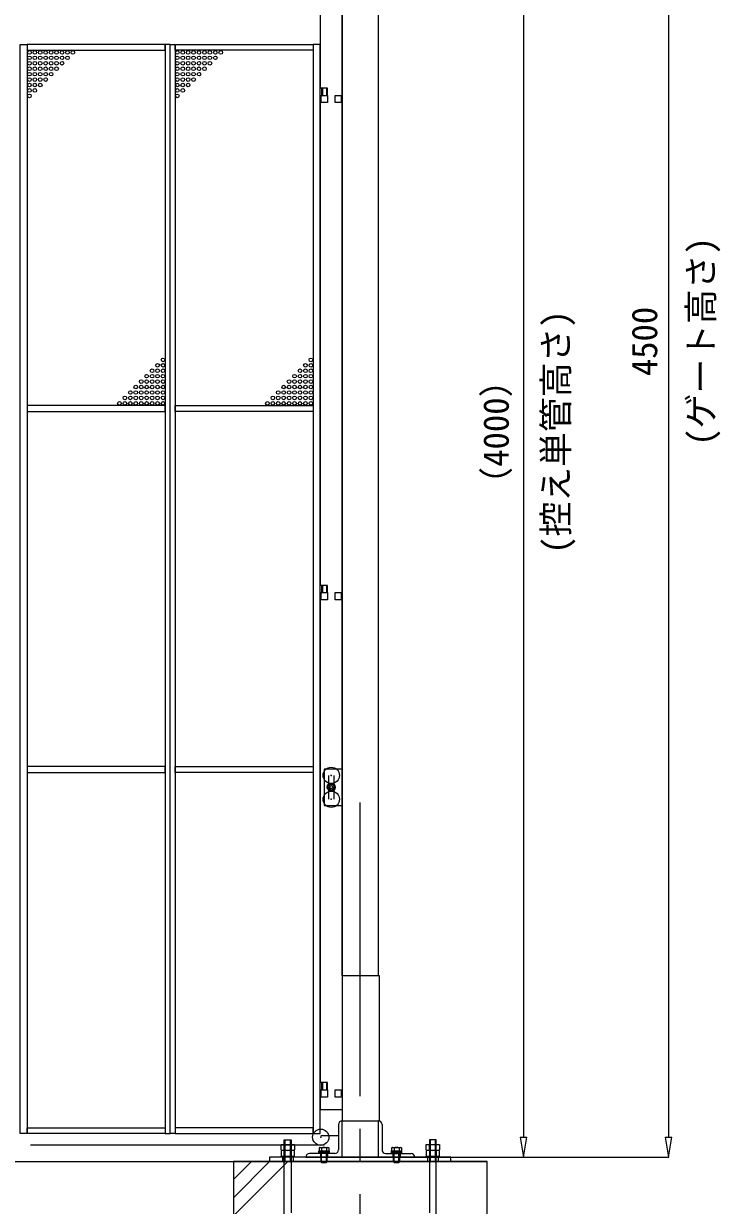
# Model space of a CAD drawing. Units: millimetres, scale not verified. Extents: x -10062 to 10062, y -16938 to 16938.
# Drawn here: x -191 to 1731, y 6092 to 9351 of the extents above; entities that cross this region are included whole.
import ezdxf
from ezdxf.enums import TextEntityAlignment as Align

# ---------------------------------------------------------------- set-up
doc = ezdxf.new("R2010")
doc.units = ezdxf.units.MM
doc.header["$LTSCALE"] = 90
doc.header["$PDMODE"] = 32
doc.header["$PDSIZE"] = 45
for name, pattern in [('CHAIN2', [12, 9, -1, 1, -1]), ('DASHED1', [1.8, 1.2, -0.6]), ('DOUBLE_CHAIN2', [12.8, 9, -1, 0.6, -0.6, 0.6, -1])]:
    doc.linetypes.add(name, pattern=pattern)
for name, color, linetype, lineweight in [('0-2_ACCG-3018', 134, 'Continuous', 18), ('0-5_ﾍﾞｰｽﾗｲﾝ', 134, 'Continuous', 18), ('0-6_ﾎﾞﾙﾄ類', 134, 'Continuous', 18), ('0-8_ﾜｲﾔｰﾛｰﾌﾟ', 134, 'DOUBLE_CHAIN2', 18), ('0-9_基礎工事用PCA小', 134, 'Continuous', 18), ('0-C_寸法', 134, 'Continuous', 18), ('0-D_側固定棒', 134, 'Continuous', 18), ('1-6_通芯', 134, 'CHAIN2', 18), ('1-9_標準ﾊﾟﾈﾙ', 134, 'Continuous', 18), ('1-A_標準柱', 134, 'Continuous', 18)]:
    doc.layers.add(name, color=color, linetype=linetype, lineweight=lineweight)
doc.styles.add('ＭＳ ゴシック', font='')
doc.styles.get('ＭＳ ゴシック').set_extended_font_data('MS Gothic')

msp = doc.modelspace()

# ---------------------------------------------------------------- linework, layer by layer
at = {"layer": '0-2_ACCG-3018'}
for centre in [(-175.25, 9271.56), (-175.25, 9256.56), (-160.25, 9271.56), (-160.25, 9256.56), (-145.25, 9271.56), (-145.25, 9256.56), (-130.25, 9271.56), (-130.25, 9256.56), (-115.25, 9271.56), (-115.25, 9256.56), (-100.25, 9271.56), (-100.25, 9256.56), (-85.25, 9271.56), (-85.25, 9256.56), (-70.25, 9271.56), (-70.25, 9256.56), (-55.25, 9271.56), (232.75, 9271.56), (232.75, 9256.56), (247.75, 9271.56), (247.75, 9256.56), (262.75, 9271.56), (262.75, 9256.56), (277.75, 9271.56), (277.75, 9256.56), (292.75, 9271.56), (292.75, 9256.56), (307.75, 9271.56), (307.75, 9256.56), (322.75, 9271.56), (322.75, 9256.56), (337.75, 9271.56), (337.75, 9256.56), (352.75, 9271.56), (-175.25, 9241.56), (-175.25, 9226.56), (-160.25, 9241.56), (-160.25, 9226.56), (-145.25, 9241.56), (-145.25, 9226.56), (-130.25, 9241.56), (-130.25, 9226.56), (-115.25, 9241.56), (-115.25, 9226.56), (-100.25, 9241.56), (-100.25, 9226.56), (-85.25, 9241.56), (232.75, 9241.56), (232.75, 9226.56), (247.75, 9241.56), (247.75, 9226.56), (262.75, 9241.56), (262.75, 9226.56), (277.75, 9241.56), (277.75, 9226.56), (292.75, 9241.56), (292.75, 9226.56), (307.75, 9241.56), (307.75, 9226.56), (322.75, 9241.56), (-175.25, 9211.56), (-175.25, 9196.56), (-160.25, 9211.56), (-160.25, 9196.56), (-145.25, 9211.56), (-145.25, 9196.56), (-130.25, 9211.56), (-130.25, 9196.56), (-115.25, 9211.56), (232.75, 9211.56), (232.75, 9196.56), (247.75, 9211.56), (247.75, 9196.56), (262.75, 9211.56), (262.75, 9196.56), (277.75, 9211.56), (277.75, 9196.56), (292.75, 9211.56), (-175.25, 9181.56), (-175.25, 9166.56), (-160.25, 9181.56), (-160.25, 9166.56), (-145.25, 9181.56), (232.75, 9181.56), (232.75, 9166.56), (247.75, 9181.56), (247.75, 9166.56), (262.75, 9181.56), (-175.25, 9151.56), (232.75, 9151.56), (178.25, 8408.56), (193.25, 8423.56), (193.25, 8408.56), (586.25, 8408.56), (601.25, 8423.56), (601.25, 8408.56), (148.25, 8378.56), (163.25, 8393.56), (163.25, 8378.56), (178.25, 8393.56), (178.25, 8378.56), (193.25, 8393.56), (193.25, 8378.56), (556.25, 8378.56), (571.25, 8393.56), (571.25, 8378.56), (586.25, 8393.56), (586.25, 8378.56), (601.25, 8393.56), (601.25, 8378.56), (118.25, 8348.56), (133.25, 8363.56), (133.25, 8348.56), (148.25, 8363.56), (148.25, 8348.56), (163.25, 8363.56), (163.25, 8348.56), (178.25, 8363.56), (178.25, 8348.56), (193.25, 8363.56), (193.25, 8348.56), (526.25, 8348.56), (541.25, 8363.56), (541.25, 8348.56), (556.25, 8363.56), (556.25, 8348.56), (571.25, 8363.56), (571.25, 8348.56), (586.25, 8363.56), (586.25, 8348.56), (601.25, 8363.56), (601.25, 8348.56), (88.25, 8318.56), (103.25, 8333.56), (103.25, 8318.56), (118.25, 8333.56), (118.25, 8318.56), (133.25, 8333.56), (133.25, 8318.56), (148.25, 8333.56), (148.25, 8318.56), (163.25, 8333.56), (163.25, 8318.56), (178.25, 8333.56), (178.25, 8318.56), (193.25, 8333.56), (193.25, 8318.56), (496.25, 8318.56), (511.25, 8333.56), (511.25, 8318.56), (526.25, 8333.56), (526.25, 8318.56), (541.25, 8333.56), (541.25, 8318.56), (556.25, 8333.56), (556.25, 8318.56), (571.25, 8333.56), (571.25, 8318.56), (586.25, 8333.56), (586.25, 8318.56), (601.25, 8333.56), (601.25, 8318.56), (73.25, 8303.56), (88.25, 8303.56), (103.25, 8303.56), (118.25, 8303.56), (133.25, 8303.56), (148.25, 8303.56), (163.25, 8303.56), (178.25, 8303.56), (193.25, 8303.56), (481.25, 8303.56), (496.25, 8303.56), (511.25, 8303.56), (526.25, 8303.56), (541.25, 8303.56), (556.25, 8303.56), (571.25, 8303.56), (586.25, 8303.56), (601.25, 8303.56)]:
    msp.add_circle(centre, 5, dxfattribs=at)
at = {"layer": '0-5_ﾍﾞｰｽﾗｲﾝ'}
for p, q in [((-9212.5, 6212.5), (1087.5, 6212.5)), ((987.5, 6224.5), (1587.5, 6224.5))]:
    msp.add_line(p, q, dxfattribs=at)
at = {"layer": '0-6_ﾎﾞﾙﾄ類'}
for p, q in [((527.98, 6244.53), (527.98, 6259.1)), ((547.03, 6244.53), (547.03, 6259.1)), ((927.97, 6244.53), (927.97, 6259.1)), ((947.03, 6244.53), (947.03, 6259.1)), ((527.98, 6241.67), (527.98, 6227.1)), ((547.03, 6241.67), (547.03, 6227.1)), ((625.66, 6251.5), (623.84, 6250.45)), ((623.84, 6250.45), (623.84, 6241.7)), ((623.84, 6241.7), (651.17, 6241.7)), ((625.66, 6251.5), (649.33, 6251.5)), ((626.26, 6241.5), (648.75, 6241.5)), ((629.5, 6212.5), (629.5, 6234.5)), ((630.67, 6250.45), (630.67, 6241.7)), ((630.73, 6209.7), (630.73, 6234.5)), ((636.3, 6238.5), (637.38, 6234.5)), ((637.62, 6238.5), (638.69, 6234.5)), ((644.34, 6250.45), (644.34, 6241.7)), ((645.5, 6212.5), (645.5, 6234.5)), ((649.33, 6251.5), (651.17, 6250.45)), ((651.17, 6250.45), (651.17, 6241.7)), ((825.67, 6251.5), (823.83, 6250.45)), ((823.83, 6250.45), (823.83, 6241.7)), ((823.83, 6241.7), (851.17, 6241.7)), ((825.67, 6251.5), (849.34, 6251.5)), ((826.25, 6241.5), (848.75, 6241.5)), ((829.5, 6212.5), (829.5, 6234.5)), ((830.66, 6250.45), (830.66, 6241.7)), ((830.73, 6209.7), (830.73, 6234.5)), ((836.31, 6238.5), (837.38, 6234.5)), ((837.62, 6238.5), (838.69, 6234.5)), ((844.34, 6250.45), (844.34, 6241.7)), ((845.5, 6212.5), (845.5, 6234.5)), ((849.34, 6251.5), (851.17, 6250.45)), ((851.17, 6250.45), (851.17, 6241.7)), ((927.97, 6241.67), (927.97, 6227.1)), ((947.03, 6241.67), (947.03, 6227.1)), ((629.5, 6212.5), (630.73, 6209.7)), ((829.5, 6212.5), (830.73, 6209.7))]:
    msp.add_line(p, q, dxfattribs=at)
for points in [[(519.02, 6244.53), (519.02, 6259.1), (555.98, 6259.1), (555.98, 6244.53), (553.5, 6243.1), (521.5, 6243.1)], [(919.03, 6244.53), (919.03, 6259.1), (955.97, 6259.1), (955.97, 6244.53), (953.5, 6243.1), (921.5, 6243.1)], [(519.02, 6241.67), (519.02, 6227.1), (555.98, 6227.1), (555.98, 6241.67), (553.5, 6243.1), (521.5, 6243.1)], [(519.5, 6227.1), (555.5, 6227.1), (555.5, 6224.5), (519.5, 6224.5)], [(651.5, 6241.5), (651.5, 6238.5), (623.5, 6238.5), (623.5, 6241.5)], [(623.5, 6238.5), (651.5, 6238.5), (651.5, 6234.5), (623.5, 6234.5)], [(851.5, 6241.5), (851.5, 6238.5), (823.5, 6238.5), (823.5, 6241.5)], [(823.5, 6238.5), (851.5, 6238.5), (851.5, 6234.5), (823.5, 6234.5)], [(919.03, 6241.67), (919.03, 6227.1), (955.97, 6227.1), (955.97, 6241.67), (953.5, 6243.1), (921.5, 6243.1)], [(919.5, 6227.1), (955.5, 6227.1), (955.5, 6224.5), (919.5, 6224.5)]]:
    msp.add_lwpolyline(points, close=True, dxfattribs=at)
for points in [[(630.73, 6209.7), (644.27, 6209.7), (644.27, 6234.5)], [(830.73, 6209.7), (844.27, 6209.7), (844.27, 6234.5)], [(629.5, 6212.5), (645.5, 6212.5), (644.27, 6209.7)], [(829.5, 6212.5), (845.5, 6212.5), (844.27, 6209.7)]]:
    msp.add_lwpolyline(points, dxfattribs=at)
for centre, radius, start, end in [((523.5, 6252.28), 8.96, 240.0064, 300.0064), ((523.5, 6233.92), 8.96, 60.0064, 120.0064), ((537.5, 6210.65), 32.45, 72.93497, 107.07105), ((537.5, 6275.56), 32.45, 252.93497, 287.07105), ((551.5, 6252.27), 8.95, 239.98131, 300.0315), ((551.5, 6233.93), 8.95, 59.98131, 120.0315), ((627.25, 6245.45), 6.05, 55.616, 124.384), ((626.26, 6241.7), 0.198, 180, 270), ((637.5, 6228.89), 22.62, 72.412, 107.588), ((647.75, 6245.45), 6.05, 55.616, 124.384), ((648.75, 6241.7), 0.198, 270, 0), ((827.25, 6245.45), 6.05, 55.616, 124.384), ((826.25, 6241.7), 0.198, 180, 270), ((837.5, 6228.89), 22.62, 72.412, 107.588), ((847.75, 6245.45), 6.05, 55.616, 124.384), ((848.75, 6241.7), 0.198, 270, 0), ((923.5, 6252.28), 8.96, 240.0064, 300.0064), ((923.5, 6233.92), 8.96, 60.0064, 120.0064), ((937.5, 6210.65), 32.45, 72.93497, 107.07105), ((937.5, 6275.56), 32.45, 252.93497, 287.07105), ((951.5, 6252.27), 8.95, 239.98131, 300.0315), ((951.5, 6233.93), 8.95, 59.98131, 120.0315)]:
    msp.add_arc(centre, radius, start, end, dxfattribs=at)
at = {"layer": '0-8_ﾜｲﾔｰﾛｰﾌﾟ'}
msp.add_line((637.5, 6257.5), (-7362.5, 6257.5), dxfattribs=at)
at = {"layer": '0-9_基礎工事用PCA小'}
for p, q in [((387.5, 6062.5), (537.5, 6212.5)), ((387.5, 6112.5), (487.5, 6212.5)), ((387.5, 6162.5), (437.5, 6212.5)), ((527.98, 6212.5), (547.03, 6212.5)), ((947.03, 6212.5), (927.97, 6212.5))]:
    msp.add_line(p, q, dxfattribs=at)
at = {"layer": '0-9_基礎工事用PCA小', "linetype": 'DASHED1'}
for p, q in [((522.81, 6224.5), (522.81, 6212.5)), ((552.5, 6224.5), (552.5, 6212.5)), ((629.5, 6224.5), (629.5, 6212.5)), ((645.5, 6224.5), (645.5, 6212.5)), ((829.5, 6224.5), (829.5, 6212.5)), ((845.5, 6224.5), (845.5, 6212.5)), ((922.5, 6224.5), (922.5, 6212.5)), ((952.5, 6224.5), (952.5, 6212.5))]:
    msp.add_line(p, q, dxfattribs=at)
at = {"layer": '0-9_基礎工事用PCA小'}
for points in [[(527.98, 5695.55), (527.98, 6272.5), (547.03, 6272.5), (547.03, 6070.5)], [(527.98, 6210), (530.48, 6212.5), (530.48, 6272.5), (544.53, 6272.5), (544.53, 6212.5), (547.03, 6210)], [(947.03, 5695.55), (947.03, 6272.5), (927.97, 6272.5), (927.97, 6070.5)], [(947.03, 6210), (944.52, 6212.5), (944.52, 6272.5), (930.47, 6272.5), (930.47, 6212.5), (927.97, 6210)]]:
    msp.add_lwpolyline(points, dxfattribs=at)
for points in [[(387.5, 5312.5), (1087.5, 5312.5), (1087.5, 6212.5), (387.5, 6212.5)], [(487.5, 6212.5), (987.5, 6212.5), (987.5, 6224.5), (487.5, 6224.5)]]:
    msp.add_lwpolyline(points, close=True, dxfattribs=at)
at = {"layer": '0-C_寸法'}
for p, q in [((1587.5, 10669.5), (1587.5, 6279.5)), ((1187.5, 10169.5), (1187.5, 6279.5)), ((1178.33, 6279.5), (1187.5, 6224.5)), ((1178.33, 6279.5), (1196.67, 6279.5)), ((1187.5, 6224.5), (1196.67, 6279.5)), ((1578.33, 6279.5), (1587.5, 6224.5)), ((1578.33, 6279.5), (1596.66, 6279.5)), ((1587.5, 6224.5), (1596.66, 6279.5)), ((788.5, 6224.5), (1588.5, 6224.5)), ((876.96, 6224.5), (1188.5, 6224.5))]:
    msp.add_line(p, q, dxfattribs=at)
at = {"layer": '0-D_側固定棒'}
for p, q in [((627.5, 7801.56), (627.5, 9153.06)), ((627.5, 6430.06), (627.5, 7781.56))]:
    msp.add_line(p, q, dxfattribs=at)
msp.add_lwpolyline([(627.5, 9173.06), (627.5, 10025.06), (687.5, 10025.06), (687.5, 6355.06), (627.5, 6355.06), (627.5, 6410.06)], dxfattribs=at)
for points in [[(647.15, 9133.06), (629.85, 9133.06), (629.85, 9153.06), (647.15, 9153.06)], [(685.15, 9133.06), (667.85, 9133.06), (667.85, 9153.06), (685.15, 9153.06)], [(647.15, 7761.56), (629.85, 7761.56), (629.85, 7781.56), (647.15, 7781.56)], [(685.15, 7761.56), (667.85, 7761.56), (667.85, 7781.56), (685.15, 7781.56)], [(662.41, 7253.56), (667.31, 7245.06), (662.41, 7236.56), (652.59, 7236.56), (647.69, 7245.06), (652.59, 7253.56)], [(647.15, 6390.06), (629.85, 6390.06), (629.85, 6410.06), (647.15, 6410.06)], [(685.15, 6390.06), (667.85, 6390.06), (667.85, 6410.06), (685.15, 6410.06)]]:
    msp.add_lwpolyline(points, close=True, dxfattribs=at)
for radius in [11, 8.5, 4.76, 4.22]:
    msp.add_circle((657.5, 7245.06), radius, dxfattribs=at)
for start, end in [(132.757, 167.243), (192.757, 227.243), (72.757, 107.243), (252.757, 287.243), (12.757, 47.243), (312.757, 347.243)]:
    msp.add_arc((657.5, 7245.06), 8.9, start, end, dxfattribs=at)
at = {"layer": '1-6_通芯'}
msp.add_line((737.5, 5312.5), (737.5, 7224.5), dxfattribs=at)
at = {"layer": '1-9_標準ﾊﾟﾈﾙ'}
for p, q in [((630.79, 9173.06), (630.79, 9153.06)), ((630.79, 7801.56), (630.79, 7781.56)), ((630.79, 6430.06), (630.79, 6410.06))]:
    msp.add_line(p, q, dxfattribs=at)
at = {"layer": '1-9_標準ﾊﾟﾈﾙ', "linetype": 'DASHED1'}
for p, q in [((633, 9173.06), (633, 9153.06)), ((644, 9173.06), (644, 9153.06)), ((633, 7801.56), (633, 7781.56)), ((644, 7801.56), (644, 7781.56)), ((633, 6430.06), (633, 6410.06)), ((644, 6430.06), (644, 6410.06))]:
    msp.add_line(p, q, dxfattribs=at)
at = {"layer": '1-9_標準ﾊﾟﾈﾙ'}
for points in [[(-201, 9293.06), (-181.25, 9293.06), (-181.25, 6290.06), (-201, 6290.06)], [(199.25, 9293.06), (-181.25, 9293.06), (-181.25, 9277.56), (199.25, 9277.56)], [(213, 9293.06), (199.25, 9293.06), (199.25, 6290.06), (213, 6290.06)], [(213, 9293.06), (226.75, 9293.06), (226.75, 6290.06), (213, 6290.06)], [(226.75, 9293.06), (607.25, 9293.06), (607.25, 9277.56), (226.75, 9277.56)], [(627, 9293.06), (607.25, 9293.06), (607.25, 6290.06), (627, 6290.06)], [(199.25, 8297.56), (-181.25, 8297.56), (-181.25, 8281.56), (199.25, 8281.56)], [(226.75, 8297.56), (607.25, 8297.56), (607.25, 8281.56), (226.75, 8281.56)], [(199.25, 7301.56), (-181.25, 7301.56), (-181.25, 7285.56), (199.25, 7285.56)], [(226.75, 7301.56), (607.25, 7301.56), (607.25, 7285.56), (226.75, 7285.56)], [(199.25, 6290.06), (-181.25, 6290.06), (-181.25, 6305.56), (199.25, 6305.56)], [(226.75, 6290.06), (607.25, 6290.06), (607.25, 6305.56), (226.75, 6305.56)]]:
    msp.add_lwpolyline(points, close=True, dxfattribs=at)
for points in [[(627, 9153.06), (647, 9153.06), (647, 9173.06), (627, 9173.06)], [(627, 7781.56), (647, 7781.56), (647, 7801.56), (627, 7801.56)], [(627, 6410.06), (647, 6410.06), (647, 6430.06), (627, 6430.06)]]:
    msp.add_lwpolyline(points, dxfattribs=at)
at = {"layer": '1-A_標準柱'}
for p, q in [((687.5, 6724.5), (687.5, 10174.5)), ((787.5, 6724.5), (787.5, 10174.5)), ((650, 7277.5), (650, 7253.11)), ((665, 7253.11), (665, 7277.5)), ((650, 7237.02), (650, 7211.5)), ((665, 7211.5), (665, 7237.02)), ((677.5, 6314.5), (677.5, 6244.5)), ((797.5, 6314.5), (797.5, 6244.5)), ((667.5, 6234.5), (597.5, 6234.5)), ((807.5, 6234.5), (877.5, 6234.5)), ((687.5, 6224.5), (787.5, 6224.5))]:
    msp.add_line(p, q, dxfattribs=at)
at = {"layer": '1-A_標準柱', "linetype": 'DASHED1'}
for p, q in [((627.5, 6234.5), (627.5, 6224.5)), ((647.5, 6234.5), (647.5, 6224.5)), ((827.5, 6234.5), (827.5, 6224.5)), ((847.5, 6234.5), (847.5, 6224.5))]:
    msp.add_line(p, q, dxfattribs=at)
at = {"layer": '1-A_標準柱'}
for points in [[(687.5, 7294.5), (637.5, 7294.5), (637.5, 7194.5), (687.5, 7194.5)], [(790.7, 6724.5), (687.5, 6724.5), (687.5, 6324.5), (790.7, 6324.5)]]:
    msp.add_lwpolyline(points, close=True, dxfattribs=at)
for points in [[(587.5, 6224.5), (687.5, 6224.5), (687.5, 6324.5)], [(887.5, 6224.5), (787.5, 6224.5), (787.5, 6324.5)], [(628.5, 6284.5), (677.5, 6284.5), (677.5, 6274.5)]]:
    msp.add_lwpolyline(points, dxfattribs=at)
for centre, start, end in [((687.5, 6314.5), 90, 180), ((787.5, 6314.5), 0, 90), ((597.5, 6224.5), 90, 180), ((667.5, 6244.5), 270, 360), ((807.5, 6244.5), 180, 270), ((877.5, 6224.5), 0, 90)]:
    msp.add_arc(centre, 10, start, end, dxfattribs=at)
for p in [(657.5, 7277.5), (657.5, 7211.5), (628.5, 6279.5)]:
    msp.add_point(p, dxfattribs=at)

# ---------------------------------------------------------------- texts
at = {"layer": '0-C_寸法', "style": 'ＭＳ ゴシック'}
for s, p in [('(ゲート高さ)', (1733.1, 8186.5)), ('(控え単管高さ)', (1333.1, 7888.5)), ('4500', (1577.6, 8378.5)), ('（4000）', (1168.23, 8032.5))]:
    msp.add_text(s, height=70.38, rotation=90, dxfattribs=at).set_placement(p, align=Align.BOTTOM_LEFT)

doc.saveas('drawing.dxf')
